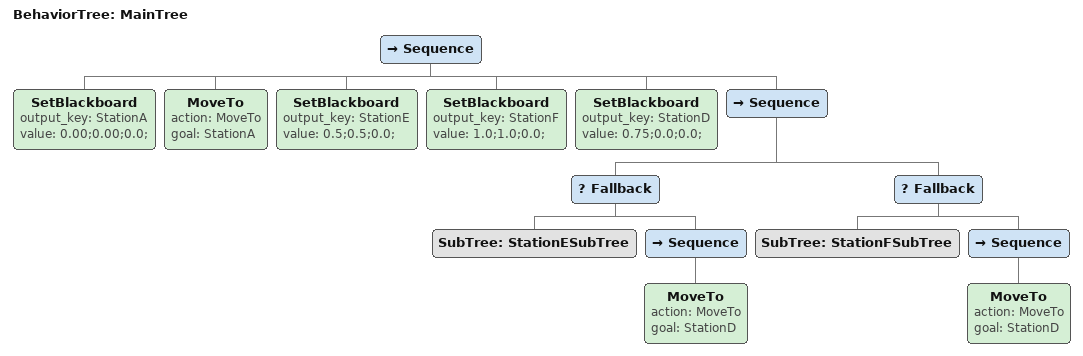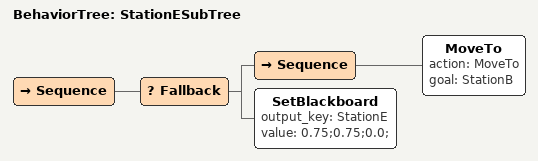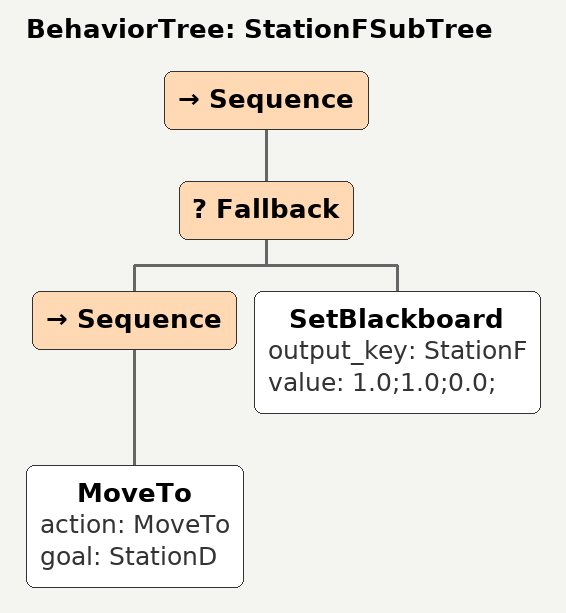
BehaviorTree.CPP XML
<root main_tree_to_execute="MainTree">
    <BehaviorTree ID="MainTree">
        <Sequence>
            ; Visit Stations in sequence
            <SetBlackboard output_key="StationA" value="0.00;0.00;0.0;" />
            <MoveTo action="MoveTo" goal="StationA" />
            <SetBlackboard output_key="StationE" value="0.5;0.5;0.0;" />
            <SetBlackboard output_key="StationF" value="1.0;1.0;0.0;" />
            <SetBlackboard output_key="StationD" value="0.75;0.0;0.0;" />
            <Sequence>
                <Fallback>
                    <SubTree ID="StationESubTree" />
                    <Sequence>
                        <MoveTo action="MoveTo" goal="StationD" />
                    </Sequence>
                </Fallback>
                <Fallback>
                    <SubTree ID="StationFSubTree" />
                    <Sequence>
                        <MoveTo action="MoveTo" goal="StationD" />
                    </Sequence>
                </Fallback>
            </Sequence>
        </Sequence>
    </BehaviorTree>

    <BehaviorTree ID="StationESubTree">
        <Sequence>
            <Fallback>
                <Sequence>
                    <MoveTo action="MoveTo" goal="StationB" />
                </Sequence>
                <SetBlackboard output_key="StationE" value="0.75;0.75;0.0;" />
            </Fallback>
        </Sequence>
    </BehaviorTree>

    <BehaviorTree ID="StationFSubTree">
        <Sequence>
            <Fallback>
                <Sequence>
                    <MoveTo action="MoveTo" goal="StationD" />
                </Sequence>
                <SetBlackboard output_key="StationF" value="1.0;1.0;0.0;" />
            </Fallback>
        </Sequence>
    </BehaviorTree>
</root>
